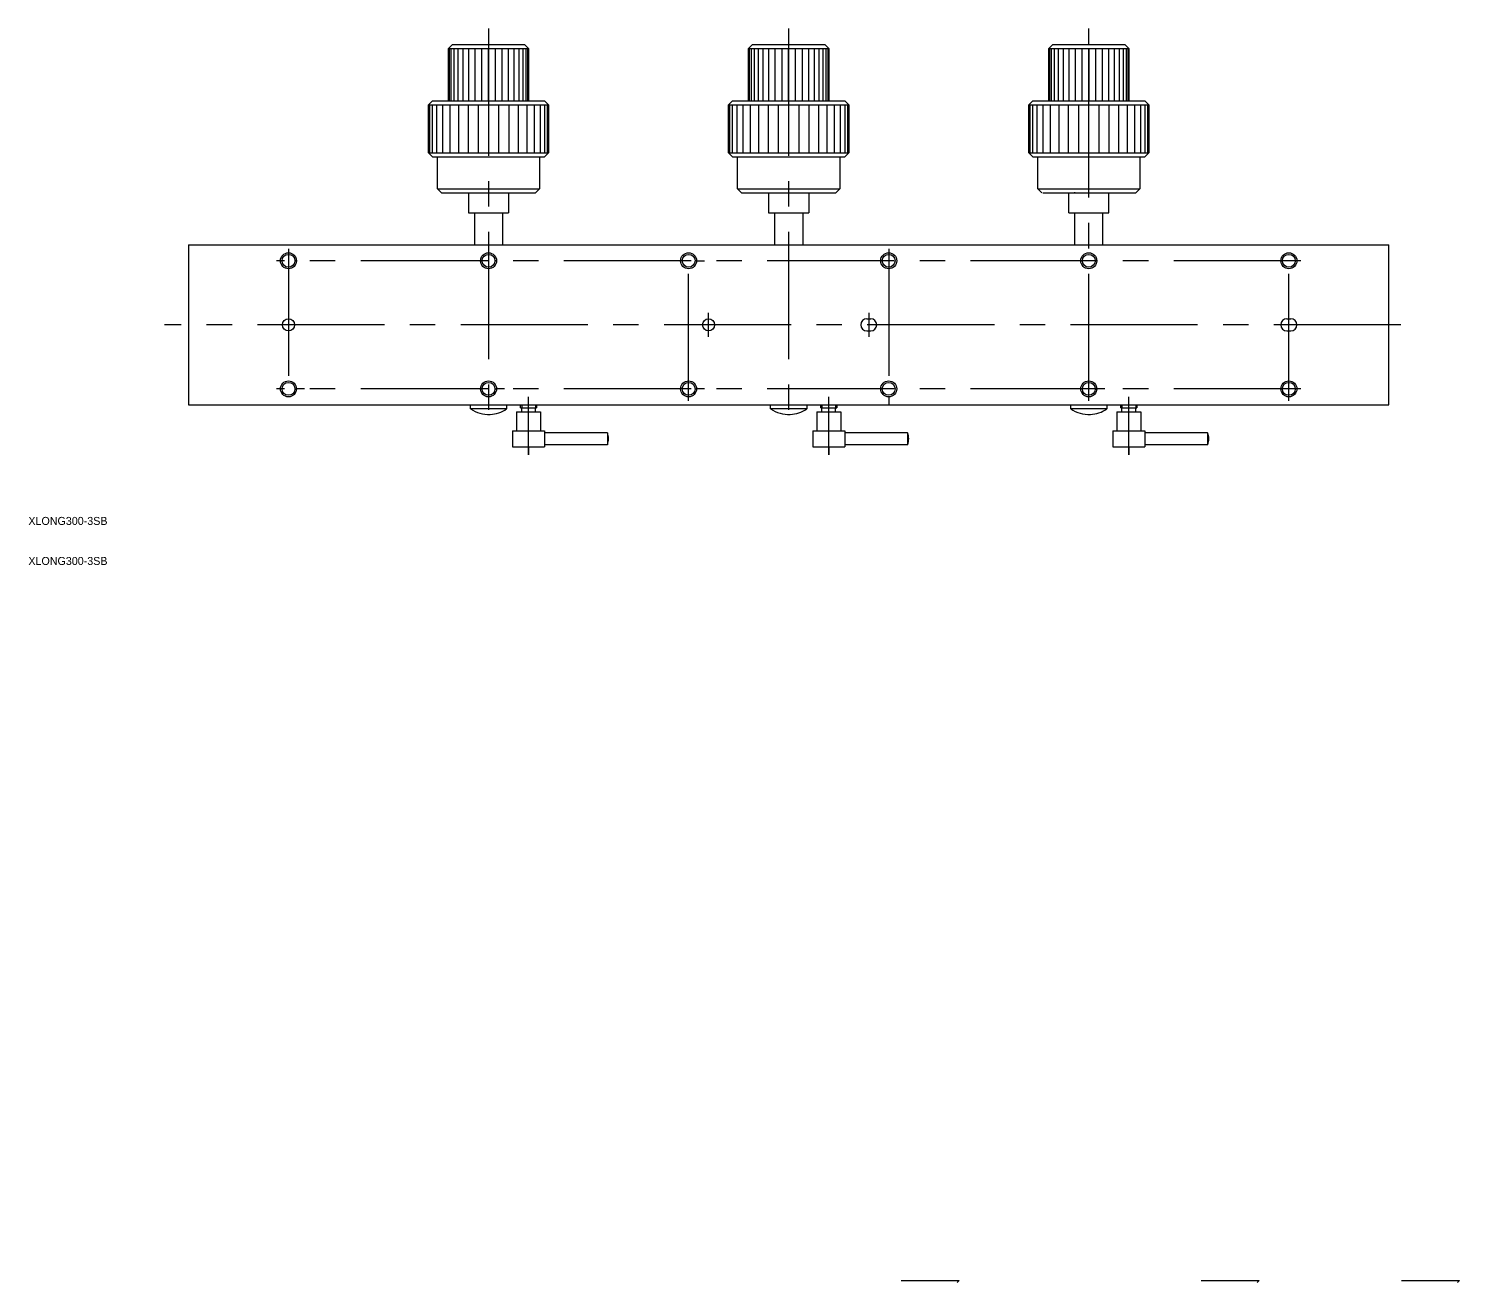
# Model space of a CAD drawing. Extents: x 10 to 536, y -169 to 372.
# Drawn here: x 10.1 to 367.6, y -169.2 to 144 of the extents above; entities that cross this region are included whole.
import ezdxf

# ---------------------------------------------------------------- set-up
doc = ezdxf.new("R2010")
doc.units = 0
doc.linetypes.add('CENTER', pattern=[50.8, 31.75, -6.35, 6.35, -6.35])
doc.layers.get('0').update_dxf_attribs({"linetype": 'CONTINUOUS'})
doc.layers.add('CENTER', color=1, linetype='CENTER')

msp = doc.modelspace()

# ---------------------------------------------------------------- linework, layer by layer
at = {"color": 7, "linetype": 'CONTINUOUS'}
for p, q in [((116, 140), (115, 139)), ((116, 140), (134, 140)), ((121.5, 140), (125, 140)), ((134, 140), (135, 139)), ((191, 140), (190, 139)), ((191, 140), (209, 140)), ((196.5, 140), (200, 140)), ((209, 140), (210, 139)), ((265, 139), (266, 140)), ((266, 140), (284, 140)), ((275, 140), (278.5, 140)), ((285, 139), (284, 140)), ((115, 126), (115, 139)), ((115, 139), (115.04, 139)), ((115, 139), (125, 139)), ((115, 139), (115, 126)), ((115.04, 139), (115.15, 139)), ((115.15, 139), (115.34, 139)), ((115.34, 139), (115.6, 139)), ((115.6, 139), (115.94, 139)), ((115.94, 139), (116.34, 139)), ((116.34, 139), (116.81, 139)), ((116.81, 139), (117.34, 139)), ((117.34, 139), (117.93, 139)), ((117.93, 139), (118.57, 139)), ((118.57, 139), (119.26, 139)), ((119.26, 139), (120, 139)), ((120, 139), (120.77, 139)), ((120.77, 139), (121.58, 139)), ((121.58, 139), (122.41, 139)), ((122.41, 139), (123.26, 139)), ((123.26, 139), (124.13, 139)), ((124.13, 139), (125, 139)), ((125, 139), (125.87, 139)), ((125.87, 139), (126.74, 139)), ((126.74, 139), (127.59, 139)), ((127.59, 139), (128.42, 139)), ((128.42, 139), (129.23, 139)), ((129.23, 139), (130, 139)), ((130, 139), (130.74, 139)), ((130.74, 139), (131.43, 139)), ((131.43, 139), (132.07, 139)), ((132.07, 139), (132.66, 139)), ((132.66, 139), (133.19, 139)), ((133.19, 139), (133.66, 139)), ((133.66, 139), (134.06, 139)), ((134.06, 139), (134.4, 139)), ((134.4, 139), (134.66, 139)), ((134.66, 139), (134.85, 139)), ((134.85, 139), (134.96, 139)), ((134.96, 139), (135, 139)), ((135, 139), (135, 126)), ((190, 139), (190, 126)), ((190, 139), (200, 139)), ((190, 139), (190.04, 139)), ((190, 126), (190, 139)), ((190.04, 139), (190.15, 139)), ((190.15, 139), (190.34, 139)), ((190.34, 139), (190.6, 139)), ((190.6, 139), (190.94, 139)), ((190.94, 139), (191.34, 139)), ((191.34, 139), (191.81, 139)), ((191.81, 139), (192.34, 139)), ((192.34, 139), (192.93, 139)), ((192.93, 139), (193.57, 139)), ((193.57, 139), (194.26, 139)), ((194.26, 139), (195, 139)), ((195, 139), (195.77, 139)), ((195.77, 139), (196.58, 139)), ((196.58, 139), (197.41, 139)), ((197.41, 139), (198.26, 139)), ((198.26, 139), (199.13, 139)), ((199.13, 139), (200, 139)), ((200, 139), (200.87, 139)), ((200.87, 139), (201.74, 139)), ((201.74, 139), (202.59, 139)), ((202.59, 139), (203.42, 139)), ((203.42, 139), (204.23, 139)), ((204.23, 139), (205, 139)), ((205, 139), (205.74, 139)), ((205.74, 139), (206.43, 139)), ((206.43, 139), (207.07, 139)), ((207.07, 139), (207.66, 139)), ((207.66, 139), (208.19, 139)), ((208.19, 139), (208.66, 139)), ((208.66, 139), (209.06, 139)), ((209.06, 139), (209.4, 139)), ((209.4, 139), (209.66, 139)), ((209.66, 139), (209.85, 139)), ((209.85, 139), (209.96, 139)), ((209.96, 139), (210, 139)), ((210, 139), (210, 126)), ((265, 126), (265, 139)), ((265, 139), (265.04, 139)), ((265.04, 139), (265.15, 139)), ((265.15, 139), (265.34, 139)), ((265.34, 139), (265.6, 139)), ((265.6, 139), (265.94, 139)), ((265.94, 139), (266.34, 139)), ((266.34, 139), (266.81, 139)), ((266.81, 139), (267.34, 139)), ((267.34, 139), (267.93, 139)), ((267.93, 139), (268.57, 139)), ((268.57, 139), (269.26, 139)), ((269.26, 139), (270, 139)), ((270, 139), (270.77, 139)), ((270.77, 139), (271.58, 139)), ((271.58, 139), (272.41, 139)), ((272.41, 139), (273.26, 139)), ((273.26, 139), (274.13, 139)), ((274.13, 139), (275, 139)), ((275, 139), (285, 139)), ((275, 139), (275.87, 139)), ((275.87, 139), (276.74, 139)), ((276.74, 139), (277.59, 139)), ((277.59, 139), (278.42, 139)), ((278.42, 139), (279.23, 139)), ((279.23, 139), (280, 139)), ((280, 139), (280.74, 139)), ((280.74, 139), (281.43, 139)), ((281.43, 139), (282.07, 139)), ((282.07, 139), (282.66, 139)), ((282.66, 139), (283.19, 139)), ((283.19, 139), (283.66, 139)), ((283.66, 139), (284.06, 139)), ((284.06, 139), (284.4, 139)), ((284.4, 139), (284.66, 139)), ((284.66, 139), (284.85, 139)), ((284.85, 139), (284.96, 139)), ((284.96, 139), (285, 139)), ((285, 126), (285, 139)), ((285, 139), (285, 126)), ((111, 126), (110, 125)), ((111, 126), (115.04, 126)), ((111, 126), (125, 126)), ((115.04, 126), (115.15, 126)), ((115.15, 126), (115.34, 126)), ((115.34, 126), (115.6, 126)), ((115.6, 126), (115.94, 126)), ((115.94, 126), (116.34, 126)), ((116.34, 126), (116.81, 126)), ((116.81, 126), (117.34, 126)), ((117.34, 126), (117.93, 126)), ((117.93, 126), (118.57, 126)), ((118.57, 126), (119.26, 126)), ((119.26, 126), (120, 126)), ((120, 126), (120.77, 126)), ((120.77, 126), (121.58, 126)), ((121.58, 126), (122.41, 126)), ((122.41, 126), (123.26, 126)), ((123.26, 126), (124.13, 126)), ((124.13, 126), (125, 126)), ((125, 126), (125.87, 126)), ((125.87, 126), (126.74, 126)), ((126.74, 126), (127.59, 126)), ((127.59, 126), (128.42, 126)), ((128.42, 126), (129.23, 126)), ((129.23, 126), (130, 126)), ((130, 126), (130.74, 126)), ((130.74, 126), (131.43, 126)), ((131.43, 126), (132.07, 126)), ((132.07, 126), (132.66, 126)), ((132.66, 126), (133.19, 126)), ((133.19, 126), (133.66, 126)), ((133.66, 126), (134.06, 126)), ((134.06, 126), (134.4, 126)), ((134.4, 126), (134.66, 126)), ((134.66, 126), (134.85, 126)), ((134.85, 126), (134.96, 126)), ((134.96, 126), (139, 126)), ((139, 126), (140, 125)), ((186, 126), (185, 125)), ((186, 126), (200, 126)), ((186, 126), (190.04, 126)), ((190.04, 126), (190.15, 126)), ((190.15, 126), (190.34, 126)), ((190.34, 126), (190.6, 126)), ((190.6, 126), (190.94, 126)), ((190.94, 126), (191.34, 126)), ((191.34, 126), (191.81, 126)), ((191.81, 126), (192.34, 126)), ((192.34, 126), (192.93, 126)), ((192.93, 126), (193.57, 126)), ((193.57, 126), (194.26, 126)), ((194.26, 126), (195, 126)), ((195, 126), (195.77, 126)), ((195.77, 126), (196.58, 126)), ((196.58, 126), (197.41, 126)), ((197.41, 126), (198.26, 126)), ((198.26, 126), (199.13, 126)), ((199.13, 126), (200, 126)), ((200, 126), (200.87, 126)), ((200.87, 126), (201.74, 126)), ((201.74, 126), (202.59, 126)), ((202.59, 126), (203.42, 126)), ((203.42, 126), (204.23, 126)), ((204.23, 126), (205, 126)), ((205, 126), (205.74, 126)), ((205.74, 126), (206.43, 126)), ((206.43, 126), (207.07, 126)), ((207.07, 126), (207.66, 126)), ((207.66, 126), (208.19, 126)), ((208.19, 126), (208.66, 126)), ((208.66, 126), (209.06, 126)), ((209.06, 126), (209.4, 126)), ((209.4, 126), (209.66, 126)), ((209.66, 126), (209.85, 126)), ((209.85, 126), (209.96, 126)), ((209.96, 126), (214, 126)), ((214, 126), (215, 125)), ((260, 125), (261, 126)), ((261, 126), (265.04, 126)), ((265.04, 126), (265.15, 126)), ((265.15, 126), (265.34, 126)), ((265.34, 126), (265.6, 126)), ((265.6, 126), (265.94, 126)), ((265.94, 126), (266.34, 126)), ((266.34, 126), (266.81, 126)), ((266.81, 126), (267.34, 126)), ((267.34, 126), (267.93, 126)), ((267.93, 126), (268.57, 126)), ((268.57, 126), (269.26, 126)), ((269.26, 126), (270, 126)), ((270, 126), (270.77, 126)), ((270.77, 126), (271.58, 126)), ((271.58, 126), (272.41, 126)), ((272.41, 126), (273.26, 126)), ((273.26, 126), (274.13, 126)), ((274.13, 126), (275, 126)), ((275, 126), (289, 126)), ((275, 126), (275.87, 126)), ((275.87, 126), (276.74, 126)), ((276.74, 126), (277.59, 126)), ((277.59, 126), (278.42, 126)), ((278.42, 126), (279.23, 126)), ((279.23, 126), (280, 126)), ((280, 126), (280.74, 126)), ((280.74, 126), (281.43, 126)), ((281.43, 126), (282.07, 126)), ((282.07, 126), (282.66, 126)), ((282.66, 126), (283.19, 126)), ((283.19, 126), (283.66, 126)), ((283.66, 126), (284.06, 126)), ((284.06, 126), (284.4, 126)), ((284.4, 126), (284.66, 126)), ((284.66, 126), (284.85, 126)), ((284.85, 126), (284.96, 126)), ((284.96, 126), (289, 126)), ((290, 125), (289, 126)), ((110, 125), (110.06, 125)), ((110, 125), (125, 125)), ((110, 125), (110, 113)), ((110, 113), (110, 125)), ((110.06, 125), (110.23, 125)), ((110.23, 125), (110.51, 125)), ((110.51, 125), (110.9, 125)), ((110.9, 125), (111.41, 125)), ((111.41, 125), (112.01, 125)), ((112.01, 125), (112.71, 125)), ((112.71, 125), (113.51, 125)), ((113.51, 125), (114.39, 125)), ((114.39, 125), (115.36, 125)), ((115.36, 125), (116.4, 125)), ((116.4, 125), (117.5, 125)), ((117.5, 125), (118.66, 125)), ((118.66, 125), (119.87, 125)), ((119.87, 125), (121.12, 125)), ((121.12, 125), (122.4, 125)), ((122.4, 125), (123.69, 125)), ((123.69, 125), (125, 125)), ((125, 125), (126.31, 125)), ((126.31, 125), (127.6, 125)), ((127.6, 125), (128.88, 125)), ((128.88, 125), (130.13, 125)), ((130.13, 125), (131.34, 125)), ((131.34, 125), (132.5, 125)), ((132.5, 125), (133.6, 125)), ((133.6, 125), (134.64, 125)), ((134.64, 125), (135.61, 125)), ((135.61, 125), (136.49, 125)), ((136.49, 125), (137.29, 125)), ((137.29, 125), (137.99, 125)), ((137.99, 125), (138.59, 125)), ((138.59, 125), (139.1, 125)), ((139.1, 125), (139.49, 125)), ((139.49, 125), (139.77, 125)), ((139.77, 125), (139.94, 125)), ((139.94, 125), (140, 125)), ((140, 125), (140, 113)), ((185, 113), (185, 125)), ((185, 125), (185, 113)), ((185, 125), (200, 125)), ((185, 125), (185.06, 125)), ((185.06, 125), (185.23, 125)), ((185.23, 125), (185.51, 125)), ((185.51, 125), (185.9, 125)), ((185.9, 125), (186.41, 125)), ((186.41, 125), (187.01, 125)), ((187.01, 125), (187.71, 125)), ((187.71, 125), (188.51, 125)), ((188.51, 125), (189.39, 125)), ((189.39, 125), (190.36, 125)), ((190.36, 125), (191.4, 125)), ((191.4, 125), (192.5, 125)), ((192.5, 125), (193.66, 125)), ((193.66, 125), (194.87, 125)), ((194.87, 125), (196.12, 125)), ((196.12, 125), (197.4, 125)), ((197.4, 125), (198.69, 125)), ((198.69, 125), (200, 125)), ((200, 125), (201.31, 125)), ((201.31, 125), (202.6, 125)), ((202.6, 125), (203.88, 125)), ((203.88, 125), (205.13, 125)), ((205.13, 125), (206.34, 125)), ((206.34, 125), (207.5, 125)), ((207.5, 125), (208.6, 125)), ((208.6, 125), (209.64, 125)), ((209.64, 125), (210.61, 125)), ((210.61, 125), (211.49, 125)), ((211.49, 125), (212.29, 125)), ((212.29, 125), (212.99, 125)), ((212.99, 125), (213.59, 125)), ((213.59, 125), (214.1, 125)), ((214.1, 125), (214.49, 125)), ((214.49, 125), (214.77, 125)), ((214.77, 125), (214.94, 125)), ((214.94, 125), (215, 125)), ((215, 125), (215, 113)), ((260, 113), (260, 125)), ((260, 125), (260.06, 125)), ((260.06, 125), (260.23, 125)), ((260.23, 125), (260.51, 125)), ((260.51, 125), (260.9, 125)), ((260.9, 125), (261.41, 125)), ((261.41, 125), (262.01, 125)), ((262.01, 125), (262.71, 125)), ((262.71, 125), (263.51, 125)), ((263.51, 125), (264.39, 125)), ((264.39, 125), (265.36, 125)), ((265.36, 125), (266.4, 125)), ((266.4, 125), (267.5, 125)), ((267.5, 125), (268.66, 125)), ((268.66, 125), (269.87, 125)), ((269.87, 125), (271.12, 125)), ((271.12, 125), (272.4, 125)), ((272.4, 125), (273.69, 125)), ((273.69, 125), (275, 125)), ((275, 125), (290, 125)), ((275, 125), (276.31, 125)), ((276.31, 125), (277.6, 125)), ((277.6, 125), (278.88, 125)), ((278.88, 125), (280.13, 125)), ((280.13, 125), (281.34, 125)), ((281.34, 125), (282.5, 125)), ((282.5, 125), (283.6, 125)), ((283.6, 125), (284.64, 125)), ((284.64, 125), (285.61, 125)), ((285.61, 125), (286.49, 125)), ((286.49, 125), (287.29, 125)), ((287.29, 125), (287.99, 125)), ((287.99, 125), (288.59, 125)), ((288.59, 125), (289.1, 125)), ((289.1, 125), (289.49, 125)), ((289.49, 125), (289.77, 125)), ((289.77, 125), (289.94, 125)), ((289.94, 125), (290, 125)), ((290, 113), (290, 125)), ((290, 125), (290, 113)), ((110, 113), (110.06, 113)), ((110, 113), (125, 113)), ((111, 112), (110, 113)), ((110.06, 113), (110.23, 113)), ((110.23, 113), (110.51, 113)), ((110.51, 113), (110.9, 113)), ((110.9, 113), (111.41, 113)), ((111, 112), (139, 112)), ((111.41, 113), (112.01, 113)), ((112.01, 113), (112.71, 113)), ((112.25, 104), (112.25, 112)), ((112.71, 113), (113.51, 113)), ((113.51, 113), (114.39, 113)), ((114.39, 113), (115.36, 113)), ((115.36, 113), (116.4, 113)), ((116.4, 113), (117.5, 113)), ((117.5, 113), (118.66, 113)), ((118.66, 113), (119.87, 113)), ((119.87, 113), (121.12, 113)), ((121.12, 113), (122.4, 113)), ((122.4, 113), (123.69, 113)), ((123.69, 113), (125, 113)), ((125, 113), (126.31, 113)), ((126.31, 113), (127.6, 113)), ((127.6, 113), (128.88, 113)), ((128.88, 113), (130.13, 113)), ((130.13, 113), (131.34, 113)), ((131.34, 113), (132.5, 113)), ((132.5, 113), (133.6, 113)), ((133.6, 113), (134.64, 113)), ((134.64, 113), (135.61, 113)), ((135.61, 113), (136.49, 113)), ((136.49, 113), (137.29, 113)), ((137.29, 113), (137.99, 113)), ((137.75, 112), (137.75, 104)), ((137.99, 113), (138.59, 113)), ((138.59, 113), (139.1, 113)), ((139, 112), (140, 113)), ((139.1, 113), (139.49, 113)), ((139.49, 113), (139.77, 113)), ((139.77, 113), (139.94, 113)), ((139.94, 113), (140, 113)), ((186, 112), (185, 113)), ((185, 113), (200, 113)), ((185, 113), (185.06, 113)), ((185.06, 113), (185.23, 113)), ((185.23, 113), (185.51, 113)), ((185.51, 113), (185.9, 113)), ((185.9, 113), (186.41, 113)), ((186, 112), (214, 112)), ((186.41, 113), (187.01, 113)), ((187.01, 113), (187.71, 113)), ((187.25, 104), (187.25, 112)), ((187.71, 113), (188.51, 113)), ((188.51, 113), (189.39, 113)), ((189.39, 113), (190.36, 113)), ((190.36, 113), (191.4, 113)), ((191.4, 113), (192.5, 113)), ((192.5, 113), (193.66, 113)), ((193.66, 113), (194.87, 113)), ((194.87, 113), (196.12, 113)), ((196.12, 113), (197.4, 113)), ((197.4, 113), (198.69, 113)), ((198.69, 113), (200, 113)), ((200, 113), (201.31, 113)), ((201.31, 113), (202.6, 113)), ((202.6, 113), (203.88, 113)), ((203.88, 113), (205.13, 113)), ((205.13, 113), (206.34, 113)), ((206.34, 113), (207.5, 113)), ((207.5, 113), (208.6, 113)), ((208.6, 113), (209.64, 113)), ((209.64, 113), (210.61, 113)), ((210.61, 113), (211.49, 113)), ((211.49, 113), (212.29, 113)), ((212.29, 113), (212.99, 113)), ((212.75, 112), (212.75, 104)), ((212.99, 113), (213.59, 113)), ((213.59, 113), (214.1, 113)), ((214, 112), (215, 113)), ((214.1, 113), (214.49, 113)), ((214.49, 113), (214.77, 113)), ((214.77, 113), (214.94, 113)), ((214.94, 113), (215, 113)), ((260, 113), (261, 112)), ((260, 113), (260.06, 113)), ((260.06, 113), (260.23, 113)), ((260.23, 113), (260.51, 113)), ((260.51, 113), (260.9, 113)), ((260.9, 113), (261.41, 113)), ((261, 112), (289, 112)), ((261.41, 113), (262.01, 113)), ((262.01, 113), (262.71, 113)), ((262.25, 104), (262.25, 112)), ((262.71, 113), (263.51, 113)), ((263.51, 113), (264.39, 113)), ((264.39, 113), (265.36, 113)), ((265.36, 113), (266.4, 113)), ((266.4, 113), (267.5, 113)), ((267.5, 113), (268.66, 113)), ((268.66, 113), (269.87, 113)), ((269.87, 113), (271.12, 113)), ((271.12, 113), (272.4, 113)), ((272.4, 113), (273.69, 113)), ((273.69, 113), (275, 113)), ((275, 113), (290, 113)), ((275, 113), (276.31, 113)), ((276.31, 113), (277.6, 113)), ((277.6, 113), (278.88, 113)), ((278.88, 113), (280.13, 113)), ((280.13, 113), (281.34, 113)), ((281.34, 113), (282.5, 113)), ((282.5, 113), (283.6, 113)), ((283.6, 113), (284.64, 113)), ((284.64, 113), (285.61, 113)), ((285.61, 113), (286.49, 113)), ((286.49, 113), (287.29, 113)), ((287.29, 113), (287.99, 113)), ((287.75, 112), (287.75, 104)), ((287.99, 113), (288.59, 113)), ((288.59, 113), (289.1, 113)), ((290, 113), (289, 112)), ((289.1, 113), (289.49, 113)), ((289.49, 113), (289.77, 113)), ((289.77, 113), (289.94, 113)), ((289.94, 113), (290, 113)), ((112.25, 104), (137.75, 104)), ((113.25, 103), (112.25, 104)), ((137.75, 104), (136.75, 103)), ((188.25, 103), (187.25, 104)), ((187.25, 104), (212.75, 104)), ((212.75, 104), (211.75, 103)), ((263.25, 103), (262.25, 104)), ((262.25, 104), (287.75, 104)), ((287.75, 104), (286.75, 103)), ((113.25, 103), (120, 103)), ((120, 103), (120, 98)), ((120, 103), (128.5, 103)), ((120, 103), (120, 98)), ((120, 103), (128.5, 103)), ((128.5, 103), (130, 103)), ((128.5, 103), (130, 103)), ((130, 103), (130, 98)), ((130, 103), (130, 98)), ((130, 103), (136.75, 103)), ((188.25, 103), (195, 103)), ((195, 103), (203.5, 103)), ((195, 103), (195, 98)), ((195, 103), (203.5, 103)), ((195, 103), (195, 98)), ((203.5, 103), (205, 103)), ((203.5, 103), (205, 103)), ((205, 103), (211.75, 103)), ((205, 103), (205, 98)), ((205, 103), (205, 98)), ((263.5, 103), (270, 103)), ((270, 103), (271.5, 103)), ((270, 103), (271.5, 103)), ((270, 98), (270, 103)), ((270, 98), (270, 103)), ((271.5, 103), (271.5, 103.1)), ((271.5, 103), (271.5, 103.1)), ((271.5, 103), (280, 103)), ((271.5, 103), (280, 103)), ((280, 103), (286.75, 103)), ((280, 98), (280, 103)), ((280, 98), (280, 103)), ((120, 98), (121.5, 98)), ((120, 98), (130, 98)), ((121.5, 98), (121.5, 90)), ((121.5, 98), (128.5, 98)), ((128.5, 98), (128.5, 90)), ((128.5, 98), (130, 98)), ((195, 98), (205, 98)), ((195, 98), (196.5, 98)), ((196.5, 98), (203.5, 98)), ((196.5, 98), (196.5, 90)), ((203.5, 98), (205, 98)), ((203.5, 98), (203.5, 90)), ((270, 98), (280, 98)), ((270, 98), (271.5, 98)), ((271.5, 98), (278.5, 98)), ((271.5, 90), (271.5, 98)), ((278.5, 98), (280, 98)), ((278.5, 90), (278.5, 98)), ((50, 90), (300, 90)), ((50, 90), (50, 50)), ((203.5, 90), (350, 90)), ((350, 85.6), (350, 90)), ((350, 84.25), (350, 90)), ((350, 55.75), (350, 84.25)), ((219.5, 71.5), (220.5, 71.5)), ((219.5, 68.5), (220.5, 68.5)), ((324.5, 71.5), (325.5, 71.5)), ((324.5, 68.5), (325.5, 68.5)), ((50, 55.75), (50, 50)), ((350, 55.33), (350, 55.75)), ((350, 50), (350, 55.33)), ((225, 52), (225, 50)), ((225, 52), (225, 50)), ((225, 52), (225, 50)), ((225, 52), (225, 50)), ((225, 52), (225, 50)), ((225, 52), (225, 50)), ((50, 50), (350, 50)), ((50, 50), (300, 50)), ((120.5, 48.99), (120.5, 50)), ((129.5, 48.99), (120.5, 48.99)), ((129.5, 50), (129.5, 48.99)), ((132, 48.25), (132, 43.55)), ((132, 48.25), (133.28, 48.25)), ((132.5, 48.25), (133, 48.25)), ((133, 49.25), (133, 50)), ((133, 50), (133.28, 50)), ((133, 49.25), (133.28, 49.25)), ((133.28, 50), (136.73, 50)), ((133.28, 49.25), (136.73, 49.25)), ((133.28, 48.25), (133.28, 49.25)), ((133.28, 48.25), (135, 48.25)), ((135, 48.25), (136.73, 48.25)), ((135, 48.25), (136.73, 48.25)), ((136.73, 50), (137, 50)), ((136.73, 49.25), (137, 49.25)), ((136.73, 48.25), (136.73, 49.25)), ((136.73, 48.25), (137, 48.25)), ((136.73, 48.25), (137, 48.25)), ((137, 50), (137, 49.25)), ((137, 48.25), (137.5, 48.25)), ((137, 48.25), (137.5, 48.25)), ((137, 48.25), (138, 48.25)), ((138, 48.25), (138, 43.55)), ((195.5, 48.99), (195.5, 50)), ((204.5, 48.99), (195.5, 48.99)), ((204.5, 50), (204.5, 48.99)), ((207, 48.25), (208.28, 48.25)), ((207, 48.25), (207, 43.55)), ((207.5, 48.25), (208, 48.25)), ((208, 50), (208.28, 50)), ((208, 49.25), (208, 50)), ((208, 49.25), (208.28, 49.25)), ((208.28, 50), (211.73, 50)), ((208.28, 48.25), (208.28, 49.25)), ((208.28, 49.25), (211.73, 49.25)), ((208.28, 48.25), (210, 48.25)), ((210, 48.25), (211.73, 48.25)), ((210, 48.25), (211.73, 48.25)), ((211.73, 50), (212, 50)), ((211.73, 48.25), (211.73, 49.25)), ((211.73, 49.25), (212, 49.25)), ((211.73, 48.25), (212, 48.25)), ((211.73, 48.25), (212, 48.25)), ((212, 50), (212, 49.25)), ((212, 48.25), (213, 48.25)), ((212, 48.25), (212.5, 48.25)), ((212, 48.25), (212.5, 48.25)), ((213, 48.25), (213, 43.55)), ((270.5, 48.99), (270.5, 50)), ((279.5, 48.99), (270.5, 48.99)), ((279.5, 50), (279.5, 48.99)), ((282, 48.25), (283.28, 48.25)), ((282, 48.25), (282, 43.55)), ((282.5, 48.25), (283, 48.25)), ((283, 50), (283.28, 50)), ((283, 49.25), (283, 50)), ((283, 49.25), (283.28, 49.25)), ((283.28, 50), (286.73, 50)), ((283.28, 48.25), (283.28, 49.25)), ((283.28, 49.25), (286.73, 49.25)), ((283.28, 48.25), (285, 48.25)), ((285, 48.25), (286.73, 48.25)), ((285, 48.25), (286.73, 48.25)), ((286.73, 50), (287, 50)), ((286.73, 48.25), (286.73, 49.25)), ((286.73, 49.25), (287, 49.25)), ((286.73, 48.25), (287, 48.25)), ((286.73, 48.25), (287, 48.25)), ((287, 50), (287, 49.25)), ((287, 48.25), (288, 48.25)), ((287, 48.25), (287.5, 48.25)), ((287, 48.25), (287.5, 48.25)), ((288, 48.25), (288, 43.55)), ((131, 43.55), (131, 39.55)), ((131, 43.55), (132, 43.55)), ((131.54, 43.55), (132, 43.55)), ((132, 43.55), (138, 43.55)), ((138, 43.55), (138.46, 43.55)), ((138.46, 43.55), (139, 43.55)), ((139, 43.55), (139, 42.8)), ((139, 43.55), (139, 39.55)), ((139, 43.05), (139, 40.05)), ((154.71, 43.05), (139, 43.05)), ((154.71, 43.05), (154.71, 40.05)), ((206, 43.55), (207, 43.55)), ((206, 43.55), (206, 39.55)), ((206.54, 43.55), (207, 43.55)), ((207, 43.55), (213, 43.55)), ((213, 43.55), (213.46, 43.55)), ((213.46, 43.55), (214, 43.55)), ((214, 43.55), (214, 39.55)), ((214, 43.55), (214, 42.8)), ((229.71, 43.05), (214, 43.05)), ((214, 43.05), (214, 40.05)), ((229.71, 43.05), (229.71, 40.05)), ((281, 43.55), (282, 43.55)), ((281, 43.55), (281, 39.55)), ((281.54, 43.55), (282, 43.55)), ((282, 43.55), (288, 43.55)), ((288, 43.55), (288.46, 43.55)), ((288.46, 43.55), (289, 43.55)), ((289, 43.55), (289, 39.55)), ((289, 43.55), (289, 42.8)), ((304.71, 43.05), (289, 43.05)), ((289, 43.05), (289, 40.05)), ((304.71, 43.05), (304.71, 40.05)), ((131, 39.55), (135, 39.55)), ((135, 39.55), (139, 39.55)), ((139, 42.8), (139, 40.3)), ((154.71, 40.05), (139, 40.05)), ((206, 39.55), (210, 39.55)), ((210, 39.55), (214, 39.55)), ((214, 42.8), (214, 40.3)), ((229.71, 40.05), (214, 40.05)), ((281, 39.55), (285, 39.55)), ((285, 39.55), (289, 39.55)), ((289, 42.8), (289, 40.3)), ((304.71, 40.05), (289, 40.05))]:
    msp.add_line(p, q, dxfattribs=at)
at = {"color": 3, "linetype": 'CONTINUOUS'}
for p, q in [((115.15, 139), (115.15, 126)), ((115.6, 139), (115.6, 126)), ((116.34, 139), (116.34, 126)), ((117.34, 139), (117.34, 126)), ((118.57, 139), (118.57, 126)), ((120, 139), (120, 126)), ((121.58, 139), (121.58, 126)), ((123.26, 139), (123.26, 126)), ((125, 126), (125, 139)), ((126.74, 126), (126.74, 139)), ((128.42, 126), (128.42, 139)), ((130, 126), (130, 139)), ((131.43, 126), (131.43, 139)), ((132.66, 126), (132.66, 139)), ((133.66, 126), (133.66, 139)), ((134.4, 126), (134.4, 139)), ((134.85, 126), (134.85, 139)), ((190.15, 139), (190.15, 126)), ((190.6, 139), (190.6, 126)), ((191.34, 139), (191.34, 126)), ((192.34, 139), (192.34, 126)), ((193.57, 139), (193.57, 126)), ((195, 139), (195, 126)), ((196.58, 139), (196.58, 126)), ((198.26, 139), (198.26, 126)), ((200, 126), (200, 139)), ((201.74, 126), (201.74, 139)), ((203.42, 126), (203.42, 139)), ((205, 126), (205, 139)), ((206.43, 126), (206.43, 139)), ((207.66, 126), (207.66, 139)), ((208.66, 126), (208.66, 139)), ((209.4, 126), (209.4, 139)), ((209.85, 126), (209.85, 139)), ((265.15, 139), (265.15, 126)), ((265.6, 139), (265.6, 126)), ((266.34, 139), (266.34, 126)), ((267.34, 139), (267.34, 126)), ((268.57, 139), (268.57, 126)), ((270, 139), (270, 126)), ((271.58, 139), (271.58, 126)), ((273.26, 139), (273.26, 126)), ((275, 139), (275, 126)), ((276.74, 126), (276.74, 139)), ((278.42, 126), (278.42, 139)), ((280, 126), (280, 139)), ((281.43, 126), (281.43, 139)), ((282.66, 126), (282.66, 139)), ((283.66, 126), (283.66, 139)), ((284.4, 126), (284.4, 139)), ((284.85, 126), (284.85, 139)), ((110.23, 125), (110.23, 113)), ((110.9, 125), (110.9, 113)), ((112.01, 125), (112.01, 113)), ((113.51, 125), (113.51, 113)), ((115.36, 125), (115.36, 113)), ((117.5, 125), (117.5, 113)), ((119.87, 125), (119.87, 113)), ((122.4, 125), (122.4, 113)), ((125, 125), (125, 113)), ((127.6, 113), (127.6, 125)), ((130.13, 113), (130.13, 125)), ((132.5, 113), (132.5, 125)), ((134.64, 113), (134.64, 125)), ((136.49, 113), (136.49, 125)), ((137.99, 113), (137.99, 125)), ((139.1, 113), (139.1, 125)), ((139.77, 113), (139.77, 125)), ((185.23, 125), (185.23, 113)), ((185.9, 125), (185.9, 113)), ((187.01, 125), (187.01, 113)), ((188.51, 125), (188.51, 113)), ((190.36, 125), (190.36, 113)), ((192.5, 125), (192.5, 113)), ((194.87, 125), (194.87, 113)), ((197.4, 125), (197.4, 113)), ((200, 125), (200, 113)), ((202.6, 113), (202.6, 125)), ((205.13, 113), (205.13, 125)), ((207.5, 113), (207.5, 125)), ((209.64, 113), (209.64, 125)), ((211.49, 113), (211.49, 125)), ((212.99, 113), (212.99, 125)), ((214.1, 113), (214.1, 125)), ((214.77, 113), (214.77, 125)), ((260.23, 125), (260.23, 113)), ((260.9, 125), (260.9, 113)), ((262.01, 125), (262.01, 113)), ((263.51, 125), (263.51, 113)), ((265.36, 125), (265.36, 113)), ((267.5, 125), (267.5, 113)), ((269.87, 125), (269.87, 113)), ((272.4, 125), (272.4, 113)), ((275, 113), (275, 125)), ((277.6, 113), (277.6, 125)), ((280.13, 113), (280.13, 125)), ((282.5, 113), (282.5, 125)), ((284.64, 113), (284.64, 125)), ((286.49, 113), (286.49, 125)), ((287.99, 113), (287.99, 125)), ((289.1, 113), (289.1, 125)), ((289.77, 113), (289.77, 125)), ((133.28, 50), (133.28, 49.25)), ((136.73, 50), (136.73, 49.25)), ((208.28, 50), (208.28, 49.25)), ((211.73, 50), (211.73, 49.25)), ((283.28, 50), (283.28, 49.25)), ((286.73, 50), (286.73, 49.25))]:
    msp.add_line(p, q, dxfattribs=at)
for points in [[(228.12, -168.74), (242.62, -168.74), (242.12, -169.24)], [(303.12, -168.74), (317.62, -168.74), (317.12, -169.24)], [(353.12, -168.74), (367.62, -168.74), (367.12, -169.24)]]:
    msp.add_lwpolyline(points, dxfattribs=at)
for centre in [(75, 86), (125, 86), (175, 86), (225, 86), (275, 86), (325, 86), (75, 54), (125, 54), (175, 54), (225, 54), (275, 54), (275, 54), (325, 54)]:
    msp.add_circle(centre, 2, dxfattribs=at)
at = {"color": 7, "linetype": 'CONTINUOUS'}
for centre, radius in [((75, 86), 1.6), ((125, 86), 1.6), ((175, 86), 1.6), ((225, 86), 1.6), ((275, 86), 1.6), ((325, 86), 1.6), ((75, 70), 1.5), ((180, 70), 1.5), ((75, 54), 1.6), ((125, 54), 1.6), ((175, 54), 1.6), ((225, 54), 1.6), ((275, 54), 1.6), ((275, 54), 1.6), ((325, 54), 1.6)]:
    msp.add_circle(centre, radius, dxfattribs=at)
for centre, radius, start, end in [((219.5, 70), 1.5, 90, 180), ((219.5, 70), 1.5, 180, 270), ((220.5, 70), 1.5, 0, 90), ((220.5, 70), 1.5, 270, 0), ((324.5, 70), 1.5, 90, 180), ((324.5, 70), 1.5, 180, 270), ((325.5, 70), 1.5, 0, 90), ((325.5, 70), 1.5, 270, 0), ((125, 55.6), 8, 235.7711, 272.866), ((125, 55.6), 8, 272.866, 304.2289), ((200, 55.6), 8, 235.7711, 272.866), ((200, 55.6), 8, 272.866, 304.2289), ((275, 55.6), 8, 235.7711, 272.866), ((275, 55.6), 8, 272.866, 304.2289), ((151, 41.55), 4, 337.9757, 22.0243), ((226, 41.55), 4, 337.9757, 22.0243), ((301, 41.55), 4, 337.9757, 22.0243)]:
    msp.add_arc(centre, radius, start, end, dxfattribs=at)
at = {"layer": 'CENTER', "color": 1, "linetype": 'CENTER'}
for p, q in [((125, 144), (125, 45)), ((200, 144), (200, 44)), ((275, 51), (275, 144)), ((125, 139), (125, 126)), ((200, 139), (200, 126)), ((275, 126), (275, 139)), ((125, 126), (125, 125)), ((200, 126), (200, 125)), ((275, 125), (275, 126)), ((125, 125), (125, 113)), ((200, 125), (200, 113)), ((275, 113), (275, 125)), ((328, 86), (72, 86)), ((75, 89), (75, 51)), ((77, 86), (76.6, 86)), ((127, 86), (126.6, 86)), ((175, 51), (175, 89)), ((177, 86), (176.6, 86)), ((177.25, 86), (179, 86)), ((225, 89), (225, 51)), ((277, 86), (276.6, 86)), ((325, 51), (325, 89)), ((180, 67), (180, 73)), ((220, 73), (220, 67)), ((353, 70), (44, 70)), ((328, 54), (72, 54)), ((76.6, 54), (77, 54)), ((79, 54), (77.25, 54)), ((126.6, 54), (127, 54)), ((129, 54), (127.25, 54)), ((176.6, 54), (177, 54)), ((179, 54), (177.25, 54)), ((222.75, 54), (221, 54)), ((222.75, 54), (221, 54)), ((223, 54), (223.4, 54)), ((223, 54), (223.4, 54)), ((276.6, 54), (277, 54)), ((279, 54), (277.25, 54)), ((135, 39.55), (135, 52)), ((210, 39.55), (210, 52)), ((285, 39.55), (285, 52)), ((135, 37.55), (135, 39.55)), ((135, 39.55), (135, 37.55)), ((210, 39.55), (210, 37.55)), ((210, 37.55), (210, 39.55)), ((285, 39.55), (285, 37.55)), ((285, 37.55), (285, 39.55))]:
    msp.add_line(p, q, dxfattribs=at)

# ---------------------------------------------------------------- texts
at = {"color": 7, "linetype": 'CONTINUOUS'}
for p in [(10, 20), (10, 10)]:
    msp.add_text('XLONG300-3SB', height=2, dxfattribs=at).set_placement(p)

doc.saveas('drawing.dxf')
